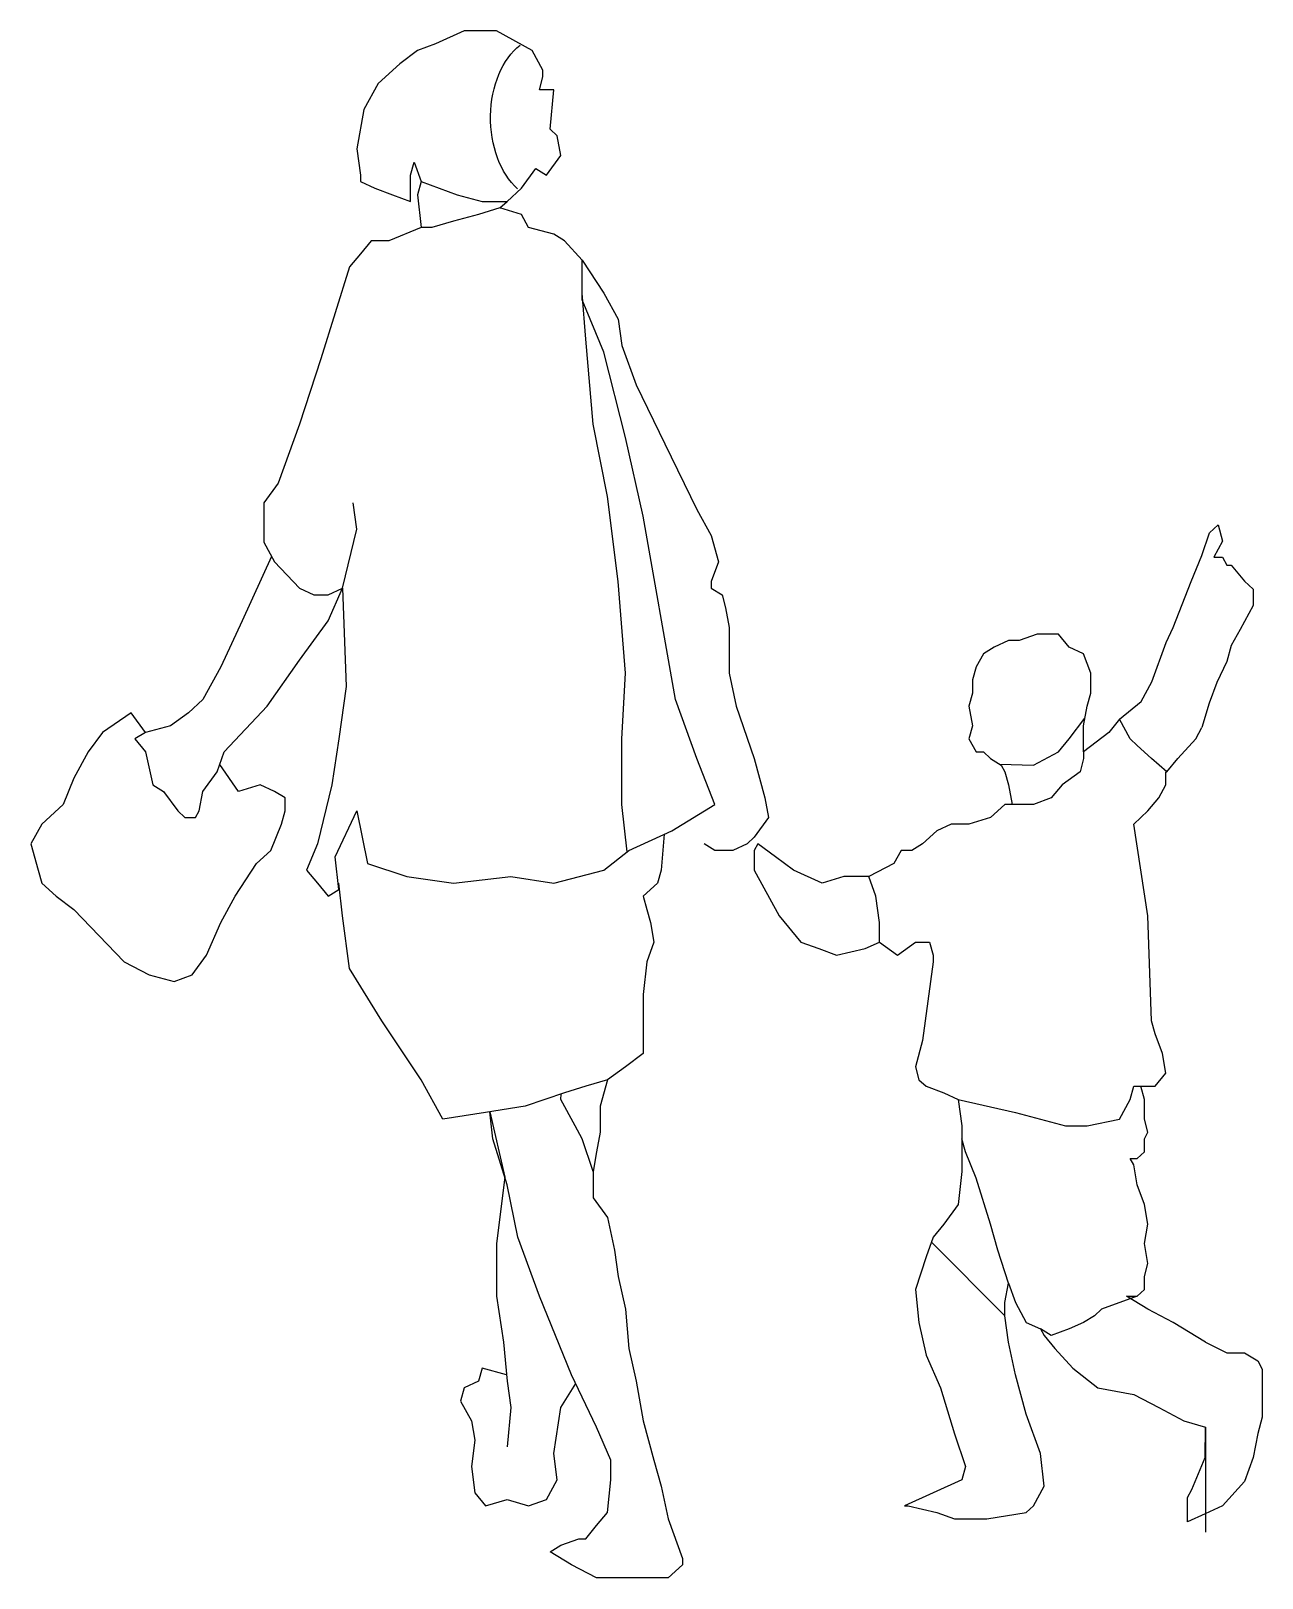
# Model space of a CAD drawing. Extents: x -0.45 to 1.05, y -0.95 to 0.93.
import ezdxf

# ---------------------------------------------------------------- set-up
doc = ezdxf.new("R2010")
doc.units = 0
doc.header["$MEASUREMENT"] = 0
doc.layers.get('0').update_dxf_attribs({"linetype": 'CONTINUOUS'})

# ---------------------------------------------------------------- blocks, each defined once
blk = doc.blocks.new('PP')
for p, q in [((-0.0689, 0.8909), (-0.1037, 0.875)), ((-0.0298, 0.8909), (-0.0689, 0.8909)), ((0.0136, 0.867), (-0.0298, 0.8909)), ((-0.1254, 0.867), (-0.1471, 0.8511)), ((-0.1037, 0.875), (-0.1254, 0.867)), ((0.0266, 0.8431), (0.0136, 0.867)), ((-0.1471, 0.8511), (-0.1732, 0.8272)), ((-0.1732, 0.8272), (-0.1906, 0.7954)), ((0.0223, 0.8193), (0.0266, 0.8352)), ((0.0266, 0.8352), (0.0266, 0.8431)), ((0.0397, 0.8193), (0.0223, 0.8193)), ((0.0353, 0.7715), (0.0397, 0.8193)), ((-0.1906, 0.7954), (-0.1993, 0.7476)), ((0.044, 0.7636), (0.0353, 0.7715)), ((0.0484, 0.7397), (0.044, 0.7636)), ((-0.1993, 0.7476), (-0.1949, 0.7158)), ((0.031, 0.7158), (0.0484, 0.7397)), ((-0.1949, 0.7158), (-0.1949, 0.7079)), ((-0.1341, 0.7158), (-0.1298, 0.7317)), ((-0.1341, 0.684), (-0.1341, 0.7158)), ((-0.1298, 0.7317), (-0.1211, 0.7079)), ((0.0006, 0.6999), (0.018, 0.7238)), ((0.018, 0.7238), (0.031, 0.7158)), ((-0.1949, 0.7079), (-0.1775, 0.6999)), ((-0.1775, 0.6999), (-0.1558, 0.6919)), ((-0.1211, 0.7079), (-0.1254, 0.6919)), ((-0.1211, 0.7079), (-0.0776, 0.6919)), ((-0.0168, 0.684), (0.0006, 0.6999)), ((-0.1558, 0.6919), (-0.1341, 0.684)), ((-0.1254, 0.6919), (-0.1211, 0.6522)), ((-0.0776, 0.6919), (-0.0472, 0.684)), ((-0.0472, 0.684), (-0.0168, 0.684)), ((-0.0255, 0.676), (-0.0168, 0.684)), ((-0.082, 0.6601), (-0.108, 0.6522)), ((-0.0516, 0.6681), (-0.082, 0.6601)), ((-0.0255, 0.676), (-0.0516, 0.6681)), ((0.0006, 0.6681), (-0.0255, 0.676)), ((0.0093, 0.6522), (0.0006, 0.6681)), ((-0.1211, 0.6522), (-0.1602, 0.6362)), ((-0.108, 0.6522), (-0.1211, 0.6522)), ((0.0397, 0.6442), (0.0093, 0.6522)), ((0.0527, 0.6362), (0.0397, 0.6442)), ((-0.1949, 0.6203), (-0.208, 0.6044)), ((-0.1819, 0.6362), (-0.1949, 0.6203)), ((-0.1602, 0.6362), (-0.1819, 0.6362)), ((0.0744, 0.6124), (0.0527, 0.6362)), ((-0.208, 0.6044), (-0.2427, 0.493)), ((0.0744, 0.5726), (0.0744, 0.6124)), ((0.0744, 0.6124), (0.1005, 0.5726)), ((0.0744, 0.5646), (0.0744, 0.6124)), ((0.0788, 0.5169), (0.0744, 0.5726)), ((0.1005, 0.501), (0.0744, 0.5646)), ((0.1005, 0.5726), (0.1179, 0.5408)), ((0.1179, 0.5408), (0.1222, 0.5089)), ((0.0875, 0.4134), (0.0788, 0.5169)), ((0.1222, 0.5089), (0.1396, 0.4612)), ((-0.2427, 0.493), (-0.2688, 0.4134)), ((0.1266, 0.3975), (0.1005, 0.501)), ((0.1396, 0.4612), (0.1744, 0.3896)), ((-0.2688, 0.4134), (-0.2948, 0.3418)), ((0.1048, 0.3259), (0.0875, 0.4134)), ((0.1483, 0.302), (0.1266, 0.3975)), ((0.1744, 0.3896), (0.2135, 0.31)), ((-0.2948, 0.3418), (-0.3122, 0.318)), ((0.1179, 0.2225), (0.1048, 0.3259)), ((-0.3122, 0.318), (-0.3122, 0.2941)), ((-0.1993, 0.2861), (-0.2036, 0.318)), ((0.1874, 0.0792), (0.1483, 0.302)), ((0.2135, 0.31), (0.2308, 0.2782)), ((-0.3122, 0.2941), (-0.3122, 0.2702)), ((-0.2166, 0.2145), (-0.1993, 0.2861)), ((0.8353, 0.2815), (0.8459, 0.2912)), ((0.8459, 0.2912), (0.8513, 0.2717)), ((-0.3122, 0.2702), (-0.2992, 0.2463)), ((0.2308, 0.2782), (0.2395, 0.2463)), ((0.826, 0.2543), (0.8353, 0.2815)), ((0.8513, 0.2717), (0.8406, 0.2522)), ((-0.3027, 0.2527), (-0.3383, 0.1747)), ((-0.2992, 0.2463), (-0.2688, 0.2145)), ((0.2395, 0.2463), (0.2308, 0.2225)), ((0.813, 0.2225), (0.826, 0.2543)), ((0.8406, 0.2522), (0.8513, 0.2522)), ((0.8513, 0.2522), (0.8566, 0.2424)), ((0.8566, 0.2424), (0.8619, 0.2424)), ((0.8619, 0.2424), (0.8779, 0.2229)), ((-0.2688, 0.2145), (-0.2514, 0.2065)), ((-0.234, 0.1747), (-0.2166, 0.2145)), ((-0.234, 0.2065), (-0.2166, 0.2145)), ((-0.2166, 0.2145), (-0.2123, 0.0951)), ((0.1266, 0.1111), (0.1179, 0.2225)), ((0.2308, 0.2225), (0.2308, 0.2145)), ((0.2308, 0.2145), (0.2439, 0.2065)), ((0.7913, 0.1668), (0.813, 0.2225)), ((0.8779, 0.2229), (0.8886, 0.2132)), ((0.8886, 0.2132), (0.8886, 0.1936)), ((-0.2514, 0.2065), (-0.234, 0.2065)), ((0.2439, 0.2065), (0.2482, 0.1906)), ((0.2482, 0.1906), (0.2526, 0.1668)), ((0.8886, 0.1936), (0.8832, 0.1839)), ((-0.3383, 0.1747), (-0.3643, 0.119)), ((-0.2688, 0.127), (-0.234, 0.1747)), ((0.8832, 0.1839), (0.8726, 0.1644)), ((0.2526, 0.1668), (0.2526, 0.1111)), ((0.5914, 0.1508), (0.574, 0.1429)), ((0.6044, 0.1508), (0.5914, 0.1508)), ((0.6262, 0.1588), (0.6044, 0.1508)), ((0.6392, 0.1588), (0.6262, 0.1588)), ((0.6522, 0.1588), (0.6392, 0.1588)), ((0.6653, 0.1429), (0.6522, 0.1588)), ((0.7828, 0.1485), (0.7913, 0.1668)), ((0.8726, 0.1644), (0.8619, 0.1449)), ((0.561, 0.1349), (0.5523, 0.119)), ((0.574, 0.1429), (0.561, 0.1349)), ((0.6826, 0.1349), (0.6653, 0.1429)), ((0.6913, 0.1111), (0.6826, 0.1349)), ((0.7654, 0.1008), (0.7828, 0.1485)), ((0.8619, 0.1449), (0.8566, 0.1253)), ((-0.3643, 0.119), (-0.3861, 0.0792)), ((-0.3079, 0.0713), (-0.2688, 0.127)), ((0.5523, 0.119), (0.548, 0.1031)), ((0.8566, 0.1253), (0.8445, 0.0998)), ((-0.2123, 0.0951), (-0.221, 0.0315)), ((0.1222, 0.0315), (0.1266, 0.1111)), ((0.2526, 0.1111), (0.2612, 0.0713)), ((0.548, 0.1031), (0.548, 0.0872)), ((0.6913, 0.0872), (0.6913, 0.1111)), ((0.7524, 0.0769), (0.7654, 0.1008)), ((0.8445, 0.0998), (0.8351, 0.0747)), ((-0.3861, 0.0792), (-0.4034, 0.0633)), ((0.2135, 0.0076), (0.1874, 0.0792)), ((0.548, 0.0872), (0.5436, 0.0713)), ((0.687, 0.0713), (0.6913, 0.0872)), ((0.7261, 0.0554), (0.7524, 0.0769)), ((-0.473, 0.0633), (-0.5077, 0.0394)), ((-0.4556, 0.0394), (-0.473, 0.0633)), ((-0.4034, 0.0633), (-0.4252, 0.0474)), ((-0.36, 0.0156), (-0.3079, 0.0713)), ((0.2612, 0.0713), (0.283, 0.0076)), ((0.5436, 0.0713), (0.548, 0.0474)), ((0.6653, 0.0315), (0.6843, 0.0565)), ((0.6826, 0.0474), (0.687, 0.0713)), ((0.8351, 0.0747), (0.8263, 0.0455)), ((-0.5077, 0.0394), (-0.5251, 0.0156)), ((-0.4556, 0.0394), (-0.4686, 0.0315)), ((-0.4252, 0.0474), (-0.4556, 0.0394)), ((0.548, 0.0474), (0.5436, 0.0315)), ((0.6826, 0.0156), (0.6826, 0.0474)), ((0.7131, 0.0394), (0.6826, 0.0156)), ((0.7261, 0.0554), (0.7131, 0.0394)), ((0.7391, 0.0315), (0.7261, 0.0554)), ((0.8189, 0.0315), (0.8263, 0.0455)), ((-0.4686, 0.0315), (-0.4556, 0.0156)), ((-0.221, 0.0315), (-0.2297, -0.0242)), ((0.1222, -0.0481), (0.1222, 0.0315)), ((0.5436, 0.0315), (0.5523, 0.0156)), ((0.6522, 0.0156), (0.6653, 0.0315)), ((0.7478, 0.0235), (0.7391, 0.0315)), ((0.7652, 0.0076), (0.7478, 0.0235)), ((0.7971, 0.0076), (0.8189, 0.0315)), ((-0.5251, 0.0156), (-0.5425, -0.0163)), ((-0.4556, 0.0156), (-0.4469, -0.0242)), ((-0.3687, -0.0083), (-0.36, 0.0156)), ((-0.3426, -0.0322), (-0.3655, 0.0006)), ((0.2352, -0.0481), (0.2135, 0.0076)), ((0.283, 0.0076), (0.296, -0.0401)), ((0.5523, 0.0156), (0.561, 0.0156)), ((0.561, 0.0156), (0.5697, 0.0076)), ((0.5697, 0.0076), (0.5827, -0.0003)), ((0.5809, 0.0008), (0.6218, -0.0003)), ((0.6218, -0.0003), (0.6522, 0.0156)), ((0.6826, 0.0076), (0.6783, -0.0083)), ((0.6826, 0.0156), (0.6826, 0.0076)), ((0.7838, -0.0083), (0.7652, 0.0076)), ((0.7838, -0.0083), (0.7971, 0.0076)), ((-0.5425, -0.0163), (-0.5555, -0.0481)), ((-0.3861, -0.0322), (-0.3687, -0.0083)), ((0.5827, -0.0003), (0.5871, -0.0083)), ((0.5871, -0.0083), (0.5914, -0.0242)), ((0.6783, -0.0083), (0.6566, -0.0242)), ((0.7826, -0.0083), (0.7838, -0.0083)), ((0.7826, -0.0242), (0.7826, -0.0083)), ((-0.4469, -0.0242), (-0.4339, -0.0322)), ((-0.4339, -0.0322), (-0.4165, -0.056)), ((-0.3904, -0.056), (-0.3861, -0.0322)), ((-0.3166, -0.0242), (-0.3426, -0.0322)), ((-0.2992, -0.0322), (-0.3166, -0.0242)), ((-0.2862, -0.0401), (-0.2992, -0.0322)), ((-0.2297, -0.0242), (-0.2471, -0.0958)), ((0.5914, -0.0242), (0.5958, -0.0481)), ((0.6566, -0.0242), (0.6435, -0.0401)), ((0.7739, -0.0401), (0.7826, -0.0242)), ((-0.5555, -0.0481), (-0.5816, -0.072)), ((-0.4165, -0.056), (-0.4078, -0.064)), ((-0.3948, -0.064), (-0.3904, -0.056)), ((-0.2905, -0.072), (-0.2862, -0.056)), ((-0.2862, -0.056), (-0.2862, -0.0401)), ((-0.2253, -0.1117), (-0.1993, -0.056)), ((-0.1993, -0.056), (-0.1862, -0.1197)), ((0.1287, -0.1055), (0.1222, -0.0481)), ((0.183, -0.0799), (0.2352, -0.0481)), ((0.296, -0.0401), (0.3003, -0.064)), ((0.5871, -0.0481), (0.5697, -0.064)), ((0.6088, -0.0481), (0.5871, -0.0481)), ((0.6218, -0.0481), (0.6088, -0.0481)), ((0.6435, -0.0401), (0.6218, -0.0481)), ((0.6218, -0.0481), (0.6218, -0.0481)), ((0.7435, -0.072), (0.7608, -0.056)), ((0.7608, -0.056), (0.7739, -0.0401)), ((-0.5816, -0.072), (-0.5946, -0.0958)), ((-0.4078, -0.064), (-0.3948, -0.064)), ((-0.3035, -0.1038), (-0.2905, -0.072)), ((0.3003, -0.064), (0.283, -0.0879)), ((0.5219, -0.072), (0.5045, -0.0799)), ((0.5436, -0.072), (0.5219, -0.072)), ((0.5697, -0.064), (0.5436, -0.072)), ((0.7608, -0.1834), (0.7435, -0.072)), ((0.1309, -0.1038), (0.183, -0.0799)), ((0.1736, -0.0842), (0.17, -0.1277)), ((0.283, -0.0879), (0.2743, -0.0958)), ((0.5045, -0.0799), (0.4871, -0.0958)), ((-0.5946, -0.0958), (-0.5859, -0.1277)), ((-0.3209, -0.1197), (-0.3035, -0.1038)), ((-0.2471, -0.0958), (-0.2601, -0.1277)), ((-0.221, -0.1515), (-0.2253, -0.1117)), ((0.1005, -0.1277), (0.1309, -0.1038)), ((0.2352, -0.1038), (0.2221, -0.0958)), ((0.2569, -0.1038), (0.2352, -0.1038)), ((0.2743, -0.0958), (0.2569, -0.1038)), ((0.2873, -0.0958), (0.283, -0.1038)), ((0.283, -0.1038), (0.283, -0.1277)), ((0.309, -0.1117), (0.2873, -0.0958)), ((0.3308, -0.1277), (0.309, -0.1117)), ((0.4611, -0.1038), (0.4524, -0.1197)), ((0.4741, -0.1038), (0.4611, -0.1038)), ((0.4871, -0.0958), (0.4741, -0.1038)), ((-0.5859, -0.1277), (-0.5816, -0.1436)), ((-0.347, -0.1595), (-0.3209, -0.1197)), ((-0.2601, -0.1277), (-0.2471, -0.1436)), ((-0.1862, -0.1197), (-0.1384, -0.1356)), ((0.0397, -0.1436), (0.1005, -0.1277)), ((0.17, -0.1277), (0.1657, -0.1436)), ((0.283, -0.1277), (0.3134, -0.1834)), ((0.3655, -0.1436), (0.3308, -0.1277)), ((0.4524, -0.1197), (0.422, -0.1356)), ((-0.5816, -0.1436), (-0.5642, -0.1595)), ((-0.2471, -0.1436), (-0.234, -0.1595)), ((-0.2166, -0.1834), (-0.221, -0.1436)), ((-0.1384, -0.1356), (-0.082, -0.1436)), ((-0.082, -0.1436), (-0.0125, -0.1356)), ((-0.0125, -0.1356), (0.0397, -0.1436)), ((0.1657, -0.1436), (0.1483, -0.1595)), ((0.3916, -0.1356), (0.3655, -0.1436)), ((0.422, -0.1356), (0.3916, -0.1356)), ((0.4307, -0.1595), (0.422, -0.1356)), ((-0.5642, -0.1595), (-0.5425, -0.1754)), ((-0.3643, -0.1913), (-0.347, -0.1595)), ((-0.234, -0.1595), (-0.221, -0.1515)), ((0.1483, -0.1595), (0.1526, -0.1754)), ((0.435, -0.1913), (0.4307, -0.1595)), ((-0.5425, -0.1754), (-0.4816, -0.2391)), ((-0.208, -0.247), (-0.2166, -0.1834)), ((0.1526, -0.1754), (0.157, -0.1913)), ((0.3134, -0.1834), (0.3394, -0.2152)), ((0.7652, -0.3107), (0.7608, -0.1834)), ((-0.3817, -0.2311), (-0.3643, -0.1913)), ((0.157, -0.1913), (0.1613, -0.2152)), ((0.435, -0.2152), (0.435, -0.1913)), ((0.1613, -0.2152), (0.1526, -0.2391)), ((0.3394, -0.2152), (0.3612, -0.2231)), ((0.3612, -0.2231), (0.3829, -0.2311)), ((0.3829, -0.2311), (0.4176, -0.2231)), ((0.4176, -0.2231), (0.435, -0.2152)), ((0.435, -0.2152), (0.4567, -0.2311)), ((0.4567, -0.2311), (0.4785, -0.2152)), ((0.4785, -0.2152), (0.4871, -0.2152)), ((0.4871, -0.2152), (0.4958, -0.2152)), ((0.4958, -0.2152), (0.5002, -0.2311)), ((-0.4816, -0.2391), (-0.4512, -0.255)), ((-0.3991, -0.255), (-0.3817, -0.2311)), ((0.1526, -0.2391), (0.1483, -0.2788)), ((0.5002, -0.2391), (0.4871, -0.3345)), ((0.5002, -0.2311), (0.5002, -0.2391)), ((-0.4512, -0.255), (-0.4208, -0.2629)), ((-0.4208, -0.2629), (-0.3991, -0.255)), ((-0.1689, -0.3107), (-0.208, -0.247)), ((0.1483, -0.2788), (0.1483, -0.3027)), ((-0.1211, -0.3823), (-0.1689, -0.3107)), ((0.1483, -0.3027), (0.1483, -0.3266)), ((0.7695, -0.3266), (0.7652, -0.3107)), ((0.1483, -0.3266), (0.1483, -0.3505)), ((0.4871, -0.3345), (0.4785, -0.3664)), ((0.7782, -0.3505), (0.7695, -0.3266)), ((0.1483, -0.3505), (0.1266, -0.3664)), ((0.7826, -0.3743), (0.7782, -0.3505)), ((0.1266, -0.3664), (0.1048, -0.3823)), ((0.4785, -0.3664), (0.4828, -0.3823)), ((0.7695, -0.3902), (0.7826, -0.3743)), ((-0.095, -0.43), (-0.1211, -0.3823)), ((0.0788, -0.3902), (0.0527, -0.3982)), ((0.1048, -0.3823), (0.0788, -0.3902)), ((0.1048, -0.3823), (0.0962, -0.4141)), ((0.4828, -0.3823), (0.4915, -0.3902)), ((0.4915, -0.3902), (0.5132, -0.3982)), ((0.7391, -0.4062), (0.7435, -0.3902)), ((0.7435, -0.3902), (0.7608, -0.3902)), ((0.7565, -0.4062), (0.7522, -0.3902)), ((0.7608, -0.3902), (0.7695, -0.3902)), ((0.0527, -0.3982), (0.0049, -0.4141)), ((0.0484, -0.4062), (0.0486, -0.3996)), ((0.0657, -0.438), (0.0484, -0.4062)), ((0.5132, -0.3982), (0.5306, -0.4062)), ((0.5306, -0.4062), (0.5349, -0.438)), ((0.5306, -0.4062), (0.6001, -0.4221)), ((0.7261, -0.43), (0.7391, -0.4062)), ((0.7565, -0.43), (0.7565, -0.4062)), ((-0.0429, -0.4221), (-0.095, -0.43)), ((0.0049, -0.4141), (-0.0429, -0.4221)), ((-0.038, -0.4213), (-0.0196, -0.5006)), ((-0.0342, -0.4539), (-0.038, -0.4213)), ((0.0962, -0.4141), (0.0962, -0.446)), ((0.6001, -0.4221), (0.6609, -0.438)), ((0.687, -0.438), (0.7261, -0.43)), ((0.7608, -0.446), (0.7565, -0.43)), ((0.0744, -0.4539), (0.0657, -0.438)), ((0.0962, -0.446), (0.0918, -0.4698)), ((0.5349, -0.438), (0.5349, -0.4698)), ((0.6609, -0.438), (0.687, -0.438)), ((0.7565, -0.4539), (0.7608, -0.446)), ((-0.0168, -0.5096), (-0.0342, -0.4539)), ((0.0875, -0.4937), (0.0744, -0.4539)), ((0.5393, -0.4698), (0.5349, -0.4539)), ((0.7565, -0.4698), (0.7565, -0.4539)), ((0.0918, -0.4698), (0.0875, -0.4937)), ((0.5349, -0.4698), (0.5349, -0.4937)), ((0.5523, -0.5017), (0.5393, -0.4698)), ((0.7391, -0.4778), (0.7435, -0.4778)), ((0.7435, -0.4857), (0.7391, -0.4778)), ((0.7435, -0.4778), (0.7478, -0.4778)), ((0.7478, -0.5096), (0.7435, -0.4857)), ((0.7478, -0.4778), (0.7565, -0.4698)), ((-0.0196, -0.5006), (-0.0298, -0.5812)), ((0.0875, -0.4937), (0.0875, -0.5255)), ((0.5349, -0.4937), (0.5306, -0.5335)), ((0.5697, -0.5574), (0.5523, -0.5017)), ((-0.0038, -0.5733), (-0.0168, -0.5096)), ((0.0875, -0.5255), (0.1048, -0.5494)), ((0.7565, -0.5335), (0.7478, -0.5096)), ((0.5306, -0.5335), (0.5132, -0.5574)), ((0.7608, -0.5574), (0.7565, -0.5335)), ((0.1048, -0.5494), (0.1135, -0.5892)), ((0.5132, -0.5574), (0.5002, -0.5733)), ((0.5784, -0.5892), (0.5697, -0.5574)), ((0.7565, -0.5812), (0.7608, -0.5574)), ((-0.0298, -0.5812), (-0.0298, -0.6449)), ((0.0223, -0.6449), (-0.0038, -0.5733)), ((0.5002, -0.5733), (0.4915, -0.5971)), ((0.5871, -0.6688), (0.498, -0.5794)), ((0.7608, -0.6051), (0.7565, -0.5812)), ((0.1135, -0.5892), (0.1179, -0.621)), ((0.4915, -0.5971), (0.4785, -0.6369)), ((0.5914, -0.629), (0.5784, -0.5892)), ((0.7565, -0.621), (0.7608, -0.6051)), ((0.1179, -0.621), (0.1266, -0.6608)), ((0.4785, -0.6369), (0.4828, -0.6767)), ((0.5871, -0.6528), (0.5914, -0.629)), ((0.5914, -0.629), (0.6001, -0.6528)), ((0.7478, -0.6449), (0.7565, -0.6369)), ((0.7565, -0.6369), (0.7565, -0.621)), ((-0.0298, -0.6449), (-0.0211, -0.7006)), ((0.0614, -0.7404), (0.0223, -0.6449)), ((0.5871, -0.6688), (0.5871, -0.6528)), ((0.6001, -0.6528), (0.6131, -0.6767)), ((0.7478, -0.6449), (0.7044, -0.6608)), ((0.7348, -0.6449), (0.7478, -0.6449)), ((0.7608, -0.6608), (0.7348, -0.6449)), ((0.1266, -0.6608), (0.1309, -0.7085)), ((0.5914, -0.7006), (0.5871, -0.6688)), ((0.6957, -0.6688), (0.6826, -0.6767)), ((0.7044, -0.6608), (0.6957, -0.6688)), ((0.7913, -0.6767), (0.7608, -0.6608)), ((0.4828, -0.6767), (0.4915, -0.7165)), ((0.6131, -0.6767), (0.6305, -0.6847)), ((0.6435, -0.6926), (0.6305, -0.6847)), ((0.6305, -0.6847), (0.6349, -0.6926)), ((0.6349, -0.6926), (0.6479, -0.7085)), ((0.6653, -0.6847), (0.6435, -0.6926)), ((0.6826, -0.6767), (0.6653, -0.6847)), ((0.8304, -0.7006), (0.7913, -0.6767)), ((-0.0211, -0.7006), (-0.0168, -0.7483)), ((0.1309, -0.7085), (0.1396, -0.7483)), ((0.6001, -0.7404), (0.5914, -0.7006)), ((0.6479, -0.7085), (0.6696, -0.7324)), ((0.8304, -0.7006), (0.8566, -0.7139)), ((0.4915, -0.7165), (0.5089, -0.7563)), ((0.8566, -0.7139), (0.8779, -0.7139)), ((0.8779, -0.7139), (0.8939, -0.7236)), ((0.8939, -0.7236), (0.8992, -0.7334)), ((-0.0516, -0.7483), (-0.0689, -0.7563)), ((-0.0472, -0.7324), (-0.0516, -0.7483)), ((-0.0175, -0.7405), (-0.0472, -0.7324)), ((-0.0168, -0.7483), (-0.0125, -0.7802)), ((0.0484, -0.7802), (0.0664, -0.7509)), ((0.0918, -0.804), (0.0614, -0.7404)), ((0.1396, -0.7483), (0.1483, -0.7961)), ((0.6131, -0.7881), (0.6001, -0.7404)), ((0.6696, -0.7324), (0.7, -0.7563)), ((0.8992, -0.7334), (0.8992, -0.7627)), ((-0.0689, -0.7563), (-0.0733, -0.7722)), ((0.5089, -0.7563), (0.5262, -0.812)), ((0.7, -0.7563), (0.7435, -0.7642)), ((0.7435, -0.7642), (0.7739, -0.7802)), ((0.8992, -0.7627), (0.8992, -0.7919)), ((-0.0733, -0.7722), (-0.0602, -0.7961)), ((-0.0125, -0.7802), (-0.0168, -0.8279)), ((0.0397, -0.8359), (0.0484, -0.7802)), ((0.6305, -0.8359), (0.6131, -0.7881)), ((0.7739, -0.7802), (0.8043, -0.7961)), ((-0.0602, -0.7961), (-0.0559, -0.8199)), ((0.1092, -0.8438), (0.0918, -0.804)), ((0.1483, -0.7961), (0.1613, -0.8438)), ((0.8043, -0.7961), (0.8304, -0.804)), ((0.83, -0.8407), (0.8304, -0.804)), ((0.8304, -0.804), (0.8304, -0.812)), ((0.8304, -0.804), (0.8304, -0.804)), ((0.8304, -0.804), (0.8304, -0.804)), ((0.8992, -0.7919), (0.8939, -0.8115)), ((-0.0559, -0.8199), (-0.0602, -0.8518)), ((0.5262, -0.812), (0.5393, -0.8518)), ((0.8304, -0.812), (0.8304, -0.8279)), ((0.8939, -0.8115), (0.8886, -0.8407)), ((0.044, -0.8677), (0.0397, -0.8359)), ((0.1092, -0.8677), (0.1092, -0.8438)), ((0.1613, -0.8438), (0.17, -0.8756)), ((0.6349, -0.8756), (0.6305, -0.8359)), ((0.814, -0.8798), (0.83, -0.8407)), ((0.8304, -0.8279), (0.8304, -0.8677)), ((0.8886, -0.8407), (0.8779, -0.87)), ((-0.0602, -0.8518), (-0.0559, -0.8836)), ((0.5393, -0.8518), (0.5349, -0.8677)), ((0.031, -0.8916), (0.044, -0.8677)), ((0.1048, -0.9075), (0.1092, -0.8677)), ((0.17, -0.8756), (0.1787, -0.9154)), ((0.5349, -0.8677), (0.5002, -0.8836)), ((0.6218, -0.8995), (0.6349, -0.8756)), ((0.8086, -0.8895), (0.814, -0.8798)), ((0.8304, -0.8677), (0.8304, -0.9234)), ((0.8779, -0.87), (0.8513, -0.8993)), ((-0.0559, -0.8836), (-0.0429, -0.8995)), ((-0.0429, -0.8995), (-0.0168, -0.8916)), ((-0.0168, -0.8916), (0.0093, -0.8995)), ((0.0093, -0.8995), (0.031, -0.8916)), ((0.5002, -0.8836), (0.4654, -0.8995)), ((0.4654, -0.8995), (0.4698, -0.8995)), ((0.4698, -0.8995), (0.5045, -0.9075)), ((0.6131, -0.9075), (0.6218, -0.8995)), ((0.8086, -0.9188), (0.8086, -0.8895)), ((0.8513, -0.8993), (0.83, -0.909)), ((0.8513, -0.8993), (0.8513, -0.8993)), ((0.0918, -0.9234), (0.1048, -0.9075)), ((0.1787, -0.9154), (0.1961, -0.9632)), ((0.5045, -0.9075), (0.5262, -0.9154)), ((0.5262, -0.9154), (0.5653, -0.9154)), ((0.5653, -0.9154), (0.6131, -0.9075)), ((0.83, -0.909), (0.8086, -0.9188)), ((0.0788, -0.9393), (0.0918, -0.9234)), ((0.8304, -0.9234), (0.8304, -0.9313)), ((0.0353, -0.9552), (0.0484, -0.9473)), ((0.0614, -0.9711), (0.0353, -0.9552)), ((0.0484, -0.9473), (0.0701, -0.9393)), ((0.0701, -0.9393), (0.0788, -0.9393)), ((0.0918, -0.987), (0.0614, -0.9711)), ((0.1961, -0.9711), (0.1787, -0.987)), ((0.1961, -0.9632), (0.1961, -0.9711)), ((0.1396, -0.987), (0.0918, -0.987)), ((0.1526, -0.987), (0.1396, -0.987)), ((0.1657, -0.987), (0.1526, -0.987)), ((0.1787, -0.987), (0.1657, -0.987))]:
    blk.add_line(p, q)
at = {"extrusion": (0, 0, -1)}
blk.add_ellipse((0.0294, 0.7852), major_axis=(0, 0.0995), ratio=0.666667, start_param=3.671977, end_param=5.807388, dxfattribs=at)

msp = doc.modelspace()

# ---------------------------------------------------------------- block references
msp.add_blockref('PP', (0.1484, 0.0353))

doc.saveas('drawing.dxf')
